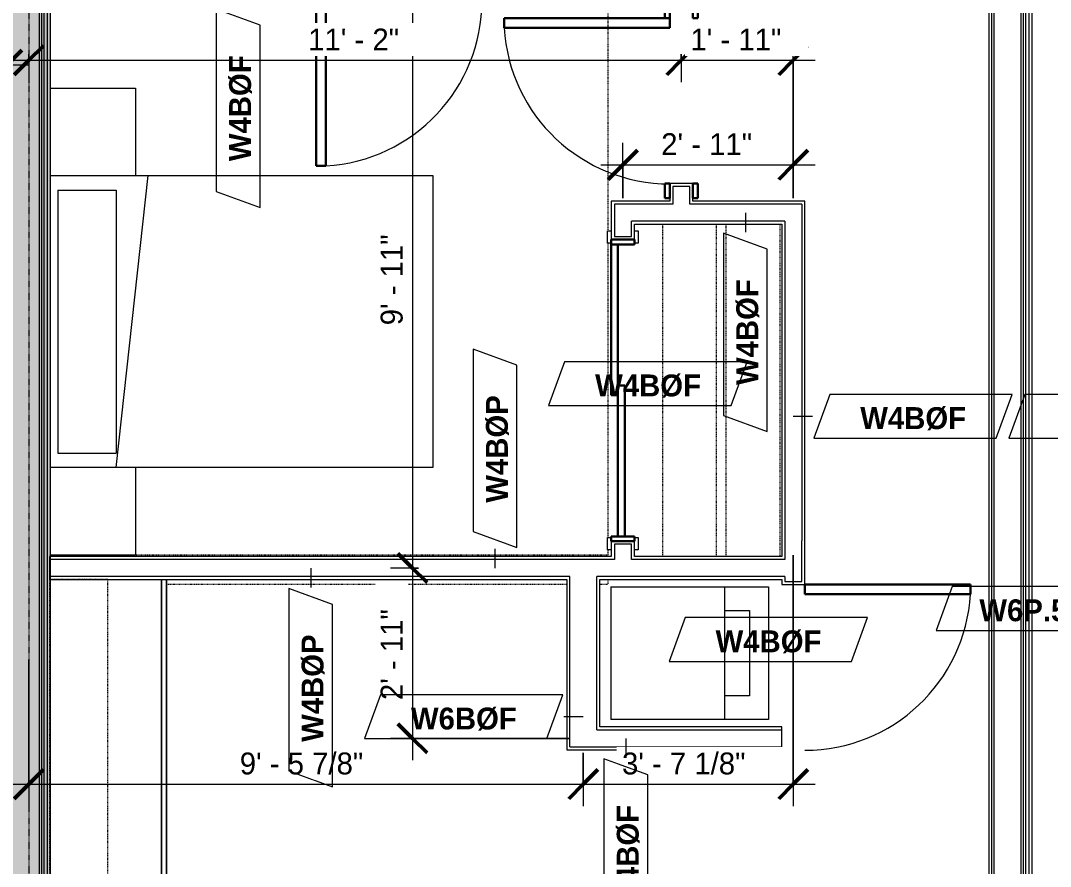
# Model space of a CAD drawing. Header units: inches. Extents: x -4010 to -1872, y 9846 to 12241.
# Drawn here: x -2918 to -2706.5, y 11387.9 to 11561.7 of the extents above; entities that cross this region are included whole.
import ezdxf

# ---------------------------------------------------------------- set-up
doc = ezdxf.new("R2010")
doc.units = ezdxf.units.IN
doc.header["$MEASUREMENT"] = 0
doc.linetypes.add('Dash', pattern=[0.25, 0.125, -0.125])
doc.linetypes.add('Dash 3_32_', pattern=[0.1875, 0.09375, -0.09375])
for name, color, linetype, lineweight in [('0-1', 7, 'Continuous', 5), ('A-ANNO-DIMS', 211, 'Continuous', 9), ('A-ANNO-DIMS-48', 211, 'Continuous', 9), ('A-DETL-1', 90, 'Dash 3_32_', 18), ('A-DOOR-3', 31, 'Continuous', 9), ('A-DOOR-4', 31, 'Continuous', 30), ('A-DOOR-FRAM-3', 31, 'Continuous', 30), ('A-WALL', 113, 'Continuous', 18), ('A-WALL-2', 250, 'Continuous', 18), ('A-WALL-3', 113, 'Continuous', 9), ('A-WALL-IDEN', 211, 'Continuous', 9), ('I-FURN', 30, 'Continuous', 9), ('I-FURN-HDLN', 30, 'Dash', 9), ('I-WALL-2', 241, 'Continuous', 5), ('I-WALL-3', 7, 'Continuous', 9), ('P-SANR-FIXT', 6, 'Continuous', 9), ('Q-CASE', 31, 'Continuous', 9), ('Q-CASE-HDLN', 31, 'Dash', 9)]:
    doc.layers.add(name, color=color, linetype=linetype, lineweight=lineweight)
doc.styles.add('Century Gothic', font='ufonts.com_century-gothic.ttf', dxfattribs={"height": 4.5})
doc.styles.add('Century Gothic_B', font='GOTHICB.TTF', dxfattribs={"height": 4.5})
doc.dimstyles.new('OD_1__HACK_2', dxfattribs={"dimscale": 12, "dimtxt": 4.698757, "dimasz": 0.5, "dimexe": 0.375, "dimexo": 0.25, "dimgap": 0.0625, "dimtad": 1, "dimdec": 4, "dimrnd": 0.0625, "dimzin": 3, "dimdsep": 46, "dimlunit": 4, "dimtxsty": 'Century Gothic', "dimblk1": 'OBLIQUE', "dimblk2": 'OBLIQUE', "dimsah": 1, "dimcen": 0.09, "dimdle": 0.375, "dimazin": 0, "dimtfac": 1, "dimtdec": 4, "dimtix": 1, "dimtmove": 0, "dimatfit": 3, "dimfxl": 1, "dimtvp": 1, "dimtfill": 1, "dimfrac": 2, "dimtolj": 1, "dimtzin": 0, "dimarcsym": 2})
doc.dimstyles.new('OD_1__HACK_2_1', dxfattribs={"dimscale": 12, "dimtxt": 4.698757, "dimasz": 0.5, "dimexe": 0.375, "dimexo": 0.25, "dimgap": 0.0625, "dimtad": 1, "dimdec": 4, "dimrnd": 0.0625, "dimzin": 3, "dimdsep": 46, "dimlunit": 4, "dimtxsty": 'Century Gothic', "dimblk1": 'OBLIQUE', "dimblk2": 'OBLIQUE', "dimsah": 1, "dimcen": 0.09, "dimdle": 0.375, "dimazin": 0, "dimtfac": 1, "dimtdec": 4, "dimtix": 1, "dimtmove": 0, "dimatfit": 3, "dimfxl": 1, "dimtvp": 1, "dimtfill": 1, "dimfrac": 2, "dimtolj": 1, "dimtzin": 0, "dimarcsym": 2})

# ---------------------------------------------------------------- blocks, each defined once
blk = doc.blocks.new('CTR - 1st Phase - Common Walls_rvt-1-UNITS PLANS - 3RD FLOOR')
at = {"layer": 'I-WALL-2'}
for points in [[(-2919.64, 11255.64), (-2914.14, 11255.64), (-2914.14, 11641.24), (-2919.64, 11641.24), (-2919.64, 11268)], [(-2913.64, 11255.64), (-2913.64, 11641.24), (-2914.14, 11641.24), (-2914.14, 11255.64)], [(-2913.14, 11255.64), (-2913.14, 11641.24), (-2913.64, 11641.24), (-2913.64, 11255.64)], [(-2912.51, 11255.64), (-2912.51, 11641.24), (-2913.14, 11641.24), (-2913.14, 11255.64)], [(-2912.51, 11255.64), (-2911.89, 11255.64), (-2911.89, 11640.61), (-2912.51, 11640.61), (-2912.51, 11268)]]:
    blk.add_hatch(color=256, dxfattribs=at).paths.add_polyline_path(points, flags=0)
at = {"layer": 'A-WALL-2'}
for p, q in [((-2914.14, 11255.64), (-2914.14, 11640.61)), ((-2913.64, 11255.64), (-2913.64, 11640.61)), ((-2913.14, 11255.64), (-2913.14, 11640.61)), ((-2912.51, 11255.64), (-2912.51, 11640.61)), ((-2718.54, 11255.64), (-2718.54, 11622.61)), ((-2718.04, 11255.64), (-2718.04, 11622.61)), ((-2712.54, 11255.64), (-2712.54, 11622.61)), ((-2712.04, 11255.64), (-2712.04, 11622.61)), ((-2711.54, 11255.64), (-2711.54, 11622.61)), ((-2710.91, 11255.64), (-2710.91, 11622.61))]:
    blk.add_line(p, q, dxfattribs=at)
at = {"layer": 'I-WALL-3'}
for p, q in [((-2719.16, 11622.61), (-2719.16, 11255.64)), ((-2710.29, 11255.64), (-2710.29, 11622.61)), ((-2911.89, 11255.64), (-2911.89, 11604.49))]:
    blk.add_line(p, q, dxfattribs=at)
blk = doc.blocks.new('SLIDING - FLUSH - 5-0 x 6-8-3203586-UNITS PLANS - 3RD FLOOR')
at = {"layer": 'A-DOOR-3'}
for p, q in [((-32.75, 3.25), (-30.25, 3.25)), ((-32.75, 2.5), (-32.75, 3.25)), ((-30.25, 2.5), (-32.75, 2.5)), ((-30.25, 3.25), (-30.25, 2.5)), ((30.25, 3.25), (32.75, 3.25)), ((30.25, 2.5), (30.25, 3.25)), ((32.75, 2.5), (30.25, 2.5)), ((32.75, 3.25), (32.75, 2.5)), ((-32.75, -2.25), (-30.25, -2.25)), ((-32.75, -3), (-32.75, -2.25)), ((-30.25, -3), (-32.75, -3)), ((-30.25, -2.25), (-30.25, -3)), ((30.25, -2.25), (32.75, -2.25)), ((30.25, -3), (30.25, -2.25)), ((32.75, -3), (30.25, -3)), ((32.75, -2.25), (32.75, -3))]:
    blk.add_line(p, q, dxfattribs=at)
at = {"layer": 'A-DOOR-4'}
for p, q in [((-1, -0.88), (-1, 0.5)), ((-1, 0.5), (30, 0.5)), ((30, 0.5), (30, -0.88)), ((-30, -2.25), (-30, -0.88)), ((-30, -0.88), (1, -0.88)), ((30, -0.88), (-1, -0.88)), ((1, -0.88), (1, -2.25)), ((1, -2.25), (-30, -2.25))]:
    blk.add_line(p, q, dxfattribs=at)
at = {"layer": 'A-DOOR-FRAM-3'}
for p, q in [((-31, -2.25), (-31, 2.5)), ((-31, 2.5), (-30, 2.5)), ((-30, 2.5), (-30, -2.25)), ((30, 2.5), (31, 2.5)), ((30, -2.25), (30, 2.5)), ((31, 2.5), (31, -2.25)), ((-30, -2.25), (-31, -2.25)), ((31, -2.25), (30, -2.25))]:
    blk.add_line(p, q, dxfattribs=at)
blk = doc.blocks.new('SWING - SINGLE - FLUSH - 2-10 x 6-8 - PRIVACY-3199407-UNITS PLANS - 3RD FLOOR')
at = {"layer": 'A-DOOR-3'}
blk.add_arc((17, 2.37), 34.07, 93.3657, 180, dxfattribs=at)
at = {"layer": 'A-DOOR-4'}
for p, q in [((15, 2.37), (15, 36.38)), ((17, 36.38), (15, 36.38)), ((17, 2.37), (17, 36.38)), ((17, 2.37), (15, 2.37))]:
    blk.add_line(p, q, dxfattribs=at)
at = {"layer": 'A-DOOR-FRAM-3'}
for p, q in [((-17, 3.37), (-20, 3.37)), ((-20, 3.37), (-20, 2.37)), ((-20, 2.37), (-17, 2.37)), ((-17, 2.37), (-17, 3.37)), ((20, 3.37), (17, 3.37)), ((17, 3.37), (17, 2.37)), ((17, 2.37), (20, 2.37)), ((20, 2.37), (20, 3.37)), ((-17, -2.38), (-20, -2.38)), ((-20, -2.38), (-20, -3.38)), ((-20, -3.38), (-17, -3.38)), ((-17, -3.38), (-17, -2.38)), ((20, -2.38), (17, -2.38)), ((17, -2.38), (17, -3.38)), ((17, -3.38), (20, -3.38)), ((20, -3.38), (20, -2.38))]:
    blk.add_line(p, q, dxfattribs=at)
blk = doc.blocks.new('OD_CW_Closet - OD_CW_Closet-3786599-UNITS PLANS - 3RD FLOOR')
at = {"layer": 'Q-CASE-HDLN'}
for p, q in [((0.74, -24), (0.74, 0)), ((0.74, 0), (68.99, 0)), ((68.99, 0), (68.99, -24)), ((0.74, -11), (68.99, -11)), ((0.74, -13), (68.99, -13)), ((68.99, -24), (0.74, -24))]:
    blk.add_line(p, q, dxfattribs=at)
blk = doc.blocks.new('SWING - SINGLE - FLUSH - 34_ x 80_ - OFFSET PIVOT DOOR AT WASHER_DRYER-3630089-UNITS PLANS - 3RD FLOOR')
at = {"layer": 'A-DOOR-3'}
blk.add_arc((17, -2.37), 34.07, 180, 266.6343, dxfattribs=at)
at = {"layer": 'A-DOOR-4'}
for p, q in [((15, -2.37), (15, -36.38)), ((17, -2.37), (15, -2.37)), ((17, -2.37), (17, -36.38)), ((17, -36.38), (15, -36.38))]:
    blk.add_line(p, q, dxfattribs=at)
blk = doc.blocks.new('Bed-Standard - Queen 60_ x 79_-3761504-UNITS PLANS - 3RD FLOOR')
at = {"layer": 'I-FURN'}
for p, q in [((-19.31, 41.3), (40.69, 41.3)), ((-19.31, -37.2), (-19.31, 41.3)), ((40.69, 41.3), (40.69, -37.2)), ((40.69, -23.7), (-19.31, -17.13)), ((-16.31, -23.7), (37.69, -23.7)), ((-16.31, -35.7), (-16.31, -23.7)), ((37.69, -35.7), (37.69, -23.7)), ((-16.31, -35.7), (37.69, -35.7))]:
    blk.add_line(p, q, dxfattribs=at)
at = {"layer": 'I-FURN-HDLN'}
for p, q in [((-55.31, 77.3), (-7.94, 77.3)), ((-5.44, 77.3), (55.06, 77.3)), ((57.56, 77.3), (58.94, 77.3)), ((58.69, 77.3), (58.69, -37.2)), ((63.69, 77.3), (64.69, 77.3)), ((64.69, 77.3), (64.69, 75.61)), ((64.69, 68.86), (64.69, -13.39)), ((-55.31, 17.36), (-55.31, 51.36))]:
    blk.add_line(p, q, dxfattribs=at)
blk = doc.blocks.new('Stacked Washer and Dryer - 26_x25_ - Private-1352637-UNITS PLANS - 3RD FLOOR')
at = {"layer": 'P-SANR-FIXT'}
for p, q in [((0, 13.625), (32.4375, 13.625)), ((0, 13.625), (0, -13.625)), ((23.34375, 13.625), (23.34375, -13.625)), ((32.4375, 13.625), (32.4375, -13.625)), ((23.34375, 8.75), (28.53125, 8.75)), ((28.53125, 8.75), (28.53125, -8.75)), ((28.53125, -8.75), (23.34375, -8.75)), ((32.4375, -13.625), (0, -13.625))]:
    blk.add_line(p, q, dxfattribs=at)
blk = doc.blocks.new('Table-Night Stand - 18_ x 18_ x 24_-V44-UNITS PLANS - 3RD FLOOR')
at = {"layer": 'I-FURN'}
for p, q in [((0.15, 0), (18.15, 0)), ((18.15, 0), (18.15, -17.5))]:
    blk.add_line(p, q, dxfattribs=at)
blk = doc.blocks.new('Table-Night Stand - 18_ x 18_ x 24_-V45-UNITS PLANS - 3RD FLOOR')
at = {"layer": 'I-FURN'}
for p, q in [((0.15, 0), (18.15, 0)), ((0.15, -17.5), (0.15, 0))]:
    blk.add_line(p, q, dxfattribs=at)
blk = doc.blocks.new('OD_CW_Base Cabinet - OD_CW_Base Cabinet-3857763-UNITS PLANS - 3RD FLOOR')
at = {"layer": 'Q-CASE'}
for p, q in [((0.74, 23.81), (0.74, 0)), ((0.74, 1), (0.74, 23.81)), ((0.74, 0), (0.74, 1)), ((0.74, 1), (191.34, 1)), ((191.34, 1), (0.74, 1)), ((0.74, 0), (191.34, 0)), ((191.34, 0), (0.74, 0))]:
    blk.add_line(p, q, dxfattribs=at)
blk = doc.blocks.new('OD_CW_Upper Cabinet - OD_CW_Upper Cabinet-3856838-UNITS PLANS - 3RD FLOOR')
at = {"layer": 'Q-CASE-HDLN'}
for p, q in [((191.34, 24), (0.74, 24)), ((0.74, 24), (0.74, 12)), ((191.34, 12), (191.34, 24)), ((0.74, 12), (191.34, 12))]:
    blk.add_line(p, q, dxfattribs=at)
blk = doc.blocks.new('DIMBLOCK142-UNITS PLANS - 3RD FLOOR')
at = {"layer": 'A-ANNO-DIMS-48', "lineweight": 50}
for p, q in [((-2837.54, 11568.24), (-2840.54, 11571.24)), ((-2837.54, 11568.24), (-2834.54, 11565.24)), ((-2837.54, 11449.24), (-2840.54, 11452.24)), ((-2837.54, 11449.24), (-2834.54, 11446.24))]:
    blk.add_line(p, q, dxfattribs=at)
at = {"layer": 'A-ANNO-DIMS-48'}
for p, q in [((-2836.3, 11568.24), (-2842.04, 11568.24)), ((-2837.54, 11568.24), (-2837.54, 11449.24)), ((-2837.54, 11568.24), (-2836.3, 11568.24)), ((-2836.3, 11449.24), (-2842.04, 11449.24)), ((-2837.54, 11449.24), (-2836.3, 11449.24))]:
    blk.add_line(p, q, dxfattribs=at)
at = {"layer": 'A-ANNO-DIMS-48', "color": 0, "insert": (-2844.06, 11499.12), "char_height": 4.5, "width": 23.091, "attachment_point": 1, "rotation": 90, "line_spacing_factor": 0.984502, "style": 'Century Gothic', "bg_fill": 3, "box_fill_scale": 1.25, "bg_fill_color": 256, "bg_fill_true_color": 13158600, "bg_fill_transparency": 0}
blk.add_mtext('9\' - 11"', dxfattribs=at)
blk = doc.blocks.new('_Oblique')
at = {"color": 0, "linetype": 'ByBlock', "lineweight": -2}
blk.add_line((-0.5, -0.5), (0.5, 0.5), dxfattribs=at)
blk = doc.blocks.new('DIMBLOCK143-UNITS PLANS - 3RD FLOOR')
at = {"layer": 'A-ANNO-DIMS-48', "lineweight": 50}
for p, q in [((-2837.54, 11449.24), (-2840.54, 11452.24)), ((-2837.54, 11449.24), (-2834.54, 11446.24)), ((-2837.54, 11414.24), (-2840.54, 11417.24)), ((-2837.54, 11414.24), (-2834.54, 11411.24))]:
    blk.add_line(p, q, dxfattribs=at)
at = {"layer": 'A-ANNO-DIMS-48'}
for p, q in [((-2836.3, 11449.24), (-2842.04, 11449.24)), ((-2837.54, 11449.24), (-2837.54, 11409.74)), ((-2837.54, 11449.24), (-2836.3, 11449.24)), ((-2805.45, 11414.24), (-2842.04, 11414.24)), ((-2837.54, 11414.24), (-2805.45, 11414.24))]:
    blk.add_line(p, q, dxfattribs=at)
at = {"layer": 'A-ANNO-DIMS-48', "color": 0, "insert": (-2844.06, 11422.12), "char_height": 4.5, "width": 23.091, "attachment_point": 1, "rotation": 90, "line_spacing_factor": 0.984502, "style": 'Century Gothic', "bg_fill": 3, "box_fill_scale": 1.25, "bg_fill_color": 256, "bg_fill_true_color": 13158600, "bg_fill_transparency": 0}
blk.add_mtext('2\' - 11"', dxfattribs=at)
blk = doc.blocks.new('DIMBLOCK144-UNITS PLANS - 3RD FLOOR')
at = {"layer": 'A-ANNO-DIMS-48'}
for p, q in [((-2794.32, 11525.24), (-2794.32, 11536.58)), ((-2759.32, 11525.24), (-2759.32, 11536.58)), ((-2798.82, 11532.08), (-2754.82, 11532.08)), ((-2794.32, 11532.08), (-2794.32, 11525.24)), ((-2759.32, 11532.08), (-2759.32, 11525.24))]:
    blk.add_line(p, q, dxfattribs=at)
at = {"layer": 'A-ANNO-DIMS-48', "lineweight": 50}
for p, q in [((-2794.32, 11532.08), (-2791.32, 11535.08)), ((-2759.32, 11532.08), (-2756.32, 11535.08)), ((-2794.32, 11532.08), (-2797.32, 11529.08)), ((-2759.32, 11532.08), (-2762.32, 11529.08))]:
    blk.add_line(p, q, dxfattribs=at)
at = {"layer": 'A-ANNO-DIMS-48', "color": 0, "insert": (-2786.45, 11538.59), "char_height": 4.5, "width": 23.091, "attachment_point": 1, "line_spacing_factor": 0.984502, "style": 'Century Gothic', "bg_fill": 3, "box_fill_scale": 1.25, "bg_fill_color": 256, "bg_fill_true_color": 13158600, "bg_fill_transparency": 0}
blk.add_mtext('2\' - 11"', dxfattribs=at)
blk = doc.blocks.new('DIMBLOCK145-UNITS PLANS - 3RD FLOOR')
at = {"layer": 'A-ANNO-DIMS-48'}
for p, q in [((-2802.45, 11411.24), (-2802.45, 11400.33)), ((-2802.45, 11404.83), (-2802.45, 11411.24)), ((-2916.32, 11406.07), (-2916.32, 11400.33)), ((-2916.32, 11404.83), (-2916.32, 11406.07)), ((-2920.82, 11404.83), (-2802.45, 11404.83))]:
    blk.add_line(p, q, dxfattribs=at)
at = {"layer": 'A-ANNO-DIMS-48', "lineweight": 50}
for p, q in [((-2916.32, 11404.83), (-2913.32, 11407.83)), ((-2802.45, 11404.83), (-2799.45, 11407.83)), ((-2916.32, 11404.83), (-2919.32, 11401.83)), ((-2802.45, 11404.83), (-2805.45, 11401.83))]:
    blk.add_line(p, q, dxfattribs=at)
at = {"layer": 'A-ANNO-DIMS-48', "color": 0, "insert": (-2873, 11411.34), "char_height": 4.5, "width": 32.6676, "attachment_point": 1, "line_spacing_factor": 0.984502, "style": 'Century Gothic', "bg_fill": 3, "box_fill_scale": 1.25, "bg_fill_color": 256, "bg_fill_true_color": 13158600, "bg_fill_transparency": 0}
blk.add_mtext('9\' - 5 7/8"', dxfattribs=at)
blk = doc.blocks.new('DIMBLOCK146-UNITS PLANS - 3RD FLOOR')
at = {"layer": 'A-ANNO-DIMS-48'}
for p, q in [((-2759.32, 11451.86), (-2759.32, 11400.33)), ((-2759.32, 11404.83), (-2759.32, 11451.86)), ((-2802.45, 11411.24), (-2802.45, 11400.33)), ((-2802.45, 11404.83), (-2802.45, 11411.24)), ((-2802.45, 11404.83), (-2754.82, 11404.83))]:
    blk.add_line(p, q, dxfattribs=at)
at = {"layer": 'A-ANNO-DIMS-48', "lineweight": 50}
for p, q in [((-2802.45, 11404.83), (-2799.45, 11407.83)), ((-2759.32, 11404.83), (-2756.32, 11407.83)), ((-2802.45, 11404.83), (-2805.45, 11401.83)), ((-2759.32, 11404.83), (-2762.32, 11401.83))]:
    blk.add_line(p, q, dxfattribs=at)
at = {"layer": 'A-ANNO-DIMS-48', "color": 0, "insert": (-2794.5, 11411.34), "char_height": 4.5, "width": 32.6676, "attachment_point": 1, "line_spacing_factor": 0.984502, "style": 'Century Gothic', "bg_fill": 3, "box_fill_scale": 1.25, "bg_fill_color": 256, "bg_fill_true_color": 13158600, "bg_fill_transparency": 0}
blk.add_mtext('3\' - 7 1/8"', dxfattribs=at)
blk = doc.blocks.new('DIMBLOCK147-UNITS PLANS - 3RD FLOOR')
at = {"layer": 'A-ANNO-DIMS-48', "lineweight": 50}
for p, q in [((-2916.32, 11553.56), (-2913.32, 11556.56)), ((-2782.32, 11553.56), (-2779.32, 11556.56)), ((-2916.32, 11553.56), (-2919.32, 11550.56)), ((-2782.32, 11553.56), (-2785.32, 11550.56))]:
    blk.add_line(p, q, dxfattribs=at)
at = {"layer": 'A-ANNO-DIMS-48'}
for p, q in [((-2916.32, 11554.81), (-2916.32, 11549.06)), ((-2916.32, 11553.56), (-2916.32, 11554.81)), ((-2782.32, 11554.81), (-2782.32, 11549.06)), ((-2782.32, 11553.56), (-2782.32, 11554.81)), ((-2920.82, 11553.56), (-2782.32, 11553.56))]:
    blk.add_line(p, q, dxfattribs=at)
at = {"layer": 'A-ANNO-DIMS-48', "color": 0, "insert": (-2858.95, 11560.08), "char_height": 4.5, "width": 23.091, "attachment_point": 1, "line_spacing_factor": 0.984502, "style": 'Century Gothic', "bg_fill": 3, "box_fill_scale": 1.25, "bg_fill_color": 256, "bg_fill_true_color": 13158600, "bg_fill_transparency": 0}
blk.add_mtext('11\' - 2"', dxfattribs=at)
blk = doc.blocks.new('DIMBLOCK148-UNITS PLANS - 3RD FLOOR')
at = {"layer": 'A-ANNO-DIMS-48'}
for p, q in [((-2759.32, 11525.24), (-2759.32, 11558.06)), ((-2782.32, 11554.81), (-2782.32, 11549.06)), ((-2782.32, 11553.56), (-2782.32, 11554.81)), ((-2782.32, 11553.56), (-2754.82, 11553.56)), ((-2759.32, 11553.56), (-2759.32, 11525.24))]:
    blk.add_line(p, q, dxfattribs=at)
at = {"layer": 'A-ANNO-DIMS-48', "lineweight": 50}
for p, q in [((-2782.32, 11553.56), (-2779.32, 11556.56)), ((-2759.32, 11553.56), (-2756.32, 11556.56)), ((-2782.32, 11553.56), (-2785.32, 11550.56)), ((-2759.32, 11553.56), (-2762.32, 11550.56))]:
    blk.add_line(p, q, dxfattribs=at)
at = {"layer": 'A-ANNO-DIMS-48', "color": 0, "insert": (-2780.45, 11560.08), "char_height": 4.5, "width": 23.091, "attachment_point": 1, "line_spacing_factor": 0.984502, "style": 'Century Gothic', "bg_fill": 3, "box_fill_scale": 1.25, "bg_fill_color": 256, "bg_fill_true_color": 13158600, "bg_fill_transparency": 0}
blk.add_mtext('1\' - 11"', dxfattribs=at)
blk = doc.blocks.new('DIMBLOCK186-UNITS PLANS - 3RD FLOOR')
at = {"layer": 'A-ANNO-DIMS-48', "lineweight": 50}
for p, q in [((-2944.76, 11552.62), (-2941.76, 11555.62)), ((-2920.76, 11552.62), (-2917.76, 11555.62)), ((-2944.76, 11552.62), (-2947.76, 11549.62)), ((-2920.76, 11552.62), (-2923.76, 11549.62))]:
    blk.add_line(p, q, dxfattribs=at)
at = {"layer": 'A-ANNO-DIMS-48'}
for p, q in [((-2944.76, 11553.86), (-2944.76, 11548.12)), ((-2944.76, 11552.62), (-2944.76, 11553.86)), ((-2920.76, 11553.86), (-2920.76, 11548.12)), ((-2920.76, 11552.62), (-2920.76, 11553.86)), ((-2949.26, 11552.62), (-2916.26, 11552.62))]:
    blk.add_line(p, q, dxfattribs=at)
at = {"layer": 'A-ANNO-DIMS-48', "color": 0, "insert": (-2940.63, 11559.14), "char_height": 4.5, "width": 18.8845, "attachment_point": 1, "line_spacing_factor": 0.984502, "style": 'Century Gothic', "bg_fill": 3, "box_fill_scale": 1.25, "bg_fill_color": 256, "bg_fill_true_color": 13158600, "bg_fill_transparency": 0}
blk.add_mtext('2\' - 0"', dxfattribs=at)
blk = doc.blocks.new('DIMBLOCK264-UNITS PLANS - 3RD FLOOR')
at = {"layer": 'A-ANNO-DIMS-48'}
for p, q in [((-2916.32, 11430.39), (-2916.32, 11400.33)), ((-2916.32, 11404.83), (-2916.32, 11430.39)), ((-3023.32, 11424.23), (-3023.32, 11400.33)), ((-3023.32, 11404.83), (-3023.32, 11424.23)), ((-3023.32, 11404.83), (-2911.82, 11404.83))]:
    blk.add_line(p, q, dxfattribs=at)
at = {"layer": 'A-ANNO-DIMS-48', "lineweight": 50}
for p, q in [((-3023.32, 11404.83), (-3020.32, 11407.83)), ((-2916.32, 11404.83), (-2913.32, 11407.83)), ((-3023.32, 11404.83), (-3026.32, 11401.83)), ((-2916.32, 11404.83), (-2919.32, 11401.83))]:
    blk.add_line(p, q, dxfattribs=at)
at = {"layer": 'A-ANNO-DIMS-48', "color": 0, "insert": (-2979.45, 11411.34), "char_height": 4.5, "width": 23.091, "attachment_point": 1, "line_spacing_factor": 0.984502, "style": 'Century Gothic', "bg_fill": 3, "box_fill_scale": 1.25, "bg_fill_color": 256, "bg_fill_true_color": 13158600, "bg_fill_transparency": 0}
blk.add_mtext('8\' - 11"', dxfattribs=at)
blk = doc.blocks.new('Wall Tag - Arch Wall-3956453-UNITS PLANS - 3RD FLOOR')
at = {"layer": 'A-WALL-IDEN'}
for p, q in [((-0.3561, 0.0937), (-0.4244, -0.0937)), ((0.4244, 0.0937), (-0.3561, 0.0937)), ((0.3561, -0.0937), (0.4244, 0.0937)), ((-0.4244, -0.0937), (0.3561, -0.0937))]:
    blk.add_line(p, q, dxfattribs=at)

msp = doc.modelspace()

# ---------------------------------------------------------------- linework, layer by layer
at = {"layer": 'A-DETL-1'}
for p, q in [((-2916.32374, 11640.61899), (-2916.32374, 11286.61899)), ((-2916.32374, 11463.61899), (-2916.32374, 11433.3894))]:
    msp.add_line(p, q, dxfattribs=at)
at = {"layer": 'A-WALL'}
for p, q in [((-2784.07374, 11527.61899), (-2784.07374, 11523.99399)), ((-2780.57374, 11527.61899), (-2784.07374, 11527.61899)), ((-2780.57374, 11523.99399), (-2780.57374, 11527.61899)), ((-2796.07374, 11523.99399), (-2796.07374, 11517.36899)), ((-2784.07374, 11523.99399), (-2796.07374, 11523.99399)), ((-2757.57374, 11523.99399), (-2780.57374, 11523.99399)), ((-2757.57374, 11523.99399), (-2757.57374, 11454.8644)), ((-2792.57374, 11517.36899), (-2792.57374, 11520.49399)), ((-2761.07374, 11520.49399), (-2792.57374, 11520.49399)), ((-2761.07374, 11520.49399), (-2761.07374, 11454.8644)), ((-2796.07374, 11517.36899), (-2792.57374, 11517.36899)), ((-2761.07374, 11454.8644), (-2761.07374, 11450.99399)), ((-2757.57374, 11446.49399), (-2757.57374, 11454.8644)), ((-2792.57374, 11454.11899), (-2796.07374, 11454.11899)), ((-2796.07374, 11454.11899), (-2796.07374, 11450.99399)), ((-2792.57374, 11450.99399), (-2792.57374, 11454.11899)), ((-2796.07374, 11450.99399), (-2912.07374, 11450.99399)), ((-2761.07374, 11450.99399), (-2792.57374, 11450.99399)), ((-2805.19874, 11447.49399), (-2912.07374, 11447.49399)), ((-2805.19874, 11412.49399), (-2805.19874, 11447.49399)), ((-2799.69874, 11415.99399), (-2799.69874, 11447.49399)), ((-2761.07374, 11447.49399), (-2799.69874, 11447.49399)), ((-2761.07374, 11447.49399), (-2761.07374, 11446.49399)), ((-2761.07374, 11446.49399), (-2757.57374, 11446.49399)), ((-2799.69874, 11415.99399), (-2761.69874, 11415.99399)), ((-2805.19874, 11412.49399), (-2761.69874, 11412.49399))]:
    msp.add_line(p, q, dxfattribs=at)
at = {"layer": 'A-WALL-3'}
for p, q in [((-2784.69874, 11528.24399), (-2784.69874, 11524.61899)), ((-2779.94874, 11528.24399), (-2784.69874, 11528.24399)), ((-2779.94874, 11524.61899), (-2779.94874, 11528.24399)), ((-2796.69874, 11524.61899), (-2796.69874, 11516.74399)), ((-2784.69874, 11524.61899), (-2796.69874, 11524.61899)), ((-2756.94874, 11524.61899), (-2779.94874, 11524.61899)), ((-2756.94874, 11454.8644), (-2756.94874, 11524.61899)), ((-2791.94874, 11516.74399), (-2791.94874, 11519.86899)), ((-2791.94874, 11519.86899), (-2761.69874, 11519.86899)), ((-2761.69874, 11519.86899), (-2761.69874, 11454.8644)), ((-2796.69874, 11516.74399), (-2791.94874, 11516.74399)), ((-2796.69874, 11454.74399), (-2796.69874, 11451.61899)), ((-2791.94874, 11454.74399), (-2796.69874, 11454.74399)), ((-2791.94874, 11451.61899), (-2791.94874, 11454.74399)), ((-2761.69874, 11454.8644), (-2761.69874, 11451.61899)), ((-2756.94874, 11445.86899), (-2756.94874, 11454.8644)), ((-2796.69874, 11451.61899), (-2912.07374, 11451.61899)), ((-2912.07374, 11451.61899), (-2912.07374, 11446.86899)), ((-2761.69874, 11451.61899), (-2791.94874, 11451.61899)), ((-2912.07374, 11446.86899), (-2805.82374, 11446.86899)), ((-2805.82374, 11446.86899), (-2805.82374, 11411.86899)), ((-2799.07374, 11416.61899), (-2799.07374, 11446.86899)), ((-2799.07374, 11446.86899), (-2761.69874, 11446.86899)), ((-2761.69874, 11446.86899), (-2761.69874, 11445.86899)), ((-2761.69874, 11445.86899), (-2756.94874, 11445.86899)), ((-2761.69874, 11416.61899), (-2799.07374, 11416.61899)), ((-2761.69874, 11411.86899), (-2761.69874, 11416.61899)), ((-2805.82374, 11411.86899), (-2761.69874, 11411.86899))]:
    msp.add_line(p, q, dxfattribs=at)
at = {"layer": 'A-WALL-IDEN'}
for p, q in [((-2759.32374, 11480.42766), (-2755.34643, 11480.42766)), ((-2858.43517, 11449.24399), (-2858.43517, 11445.26668))]:
    msp.add_line(p, q, dxfattribs=at)

# ---------------------------------------------------------------- block references
at = {"layer": '0-1'}
msp.add_blockref('CTR - 1st Phase - Common Walls_rvt-1-UNITS PLANS - 3RD FLOOR', (0, 0), dxfattribs=at)
at = {"layer": 'A-DOOR-3'}
for name, p, rotation in [('SWING - SINGLE - FLUSH - 2-10 x 6-8 - PRIVACY-3199407-UNITS PLANS - 3RD FLOOR', (-2840.32374, 11568.24399), 180), ('SWING - SINGLE - FLUSH - 2-10 x 6-8 - PRIVACY-3199407-UNITS PLANS - 3RD FLOOR', (-2782.32374, 11545.24399), 89.9999999999667), ('SLIDING - FLUSH - 5-0 x 6-8-3203586-UNITS PLANS - 3RD FLOOR', (-2794.44874, 11485.74399), 269.9999999999554), ('SWING - SINGLE - FLUSH - 34_ x 80_ - OFFSET PIVOT DOOR AT WASHER_DRYER-3630089-UNITS PLANS - 3RD FLOOR', (-2759.32374, 11428.86899), 90.00000000002191)]:
    msp.add_blockref(name, p, dxfattribs=dict(at, rotation=rotation))
at = {"layer": 'A-WALL-IDEN', "xscale": 47.99999999999997, "yscale": 47.99999999999997, "zscale": 47.99999999999997, "rotation": 89.99999999999991}
for p in [(-2769.15926, 11497.66912), (-2820.57232, 11473.81885)]:
    msp.add_blockref('Wall Tag - Arch Wall-3956453-UNITS PLANS - 3RD FLOOR', p, dxfattribs=at)
at = {"layer": 'A-WALL-IDEN', "xscale": 47.99999999999997, "yscale": 47.99999999999997, "zscale": 47.99999999999997}
for p in [(-2789.19671, 11487.13832), (-2734.74888, 11480.42766), (-2694.6986, 11480.42766), (-2709.59671, 11440.9394)]:
    msp.add_blockref('Wall Tag - Arch Wall-3956453-UNITS PLANS - 3RD FLOOR', p, dxfattribs=at)
at = {"layer": 'I-FURN', "rotation": 269.9999999999713}
for name, p in [('Bed-Standard - Queen 60_ x 79_-3761504-UNITS PLANS - 3RD FLOOR', (-2874.68274, 11510.55751)), ('Table-Night Stand - 18_ x 18_ x 24_-V45-UNITS PLANS - 3RD FLOOR', (-2894.38765, 11548.01598)), ('Table-Night Stand - 18_ x 18_ x 24_-V44-UNITS PLANS - 3RD FLOOR', (-2894.38765, 11470.01598))]:
    msp.add_blockref(name, p, dxfattribs=at)
at = {"layer": 'P-SANR-FIXT'}
msp.add_blockref('Stacked Washer and Dryer - 26_x25_ - Private-1352637-UNITS PLANS - 3RD FLOOR', (-2796.82374, 11431.74399), dxfattribs=at)
at = {"layer": 'Q-CASE'}
for name, p, rotation in [('OD_CW_Closet - OD_CW_Closet-3786599-UNITS PLANS - 3RD FLOOR', (-2786.11241, 11450.88128), 89.99999999997938), ('OD_CW_Upper Cabinet - OD_CW_Upper Cabinet-3856838-UNITS PLANS - 3RD FLOOR', (-2888.07374, 11255.53128), 90.0000000000159), ('OD_CW_Base Cabinet - OD_CW_Base Cabinet-3857763-UNITS PLANS - 3RD FLOOR', (-2888.07374, 11255.53128), 89.99999999999542)]:
    msp.add_blockref(name, p, dxfattribs=dict(at, rotation=rotation))

# ---------------------------------------------------------------- texts
at = {"layer": 'A-WALL-IDEN', "char_height": 4.5, "attachment_point": 1, "rotation": 90, "style": 'Century Gothic_B'}
for s, insert, width in [('W4BØF', (-2771.03056, 11486.84524), 26.058), ('W4BØP', (-2822.44362, 11462.67371), 26.8155)]:
    msp.add_mtext(s, dxfattribs=dict(at, insert=insert, width=width))
at = {"layer": 'A-WALL-IDEN', "char_height": 4.5, "attachment_point": 1, "style": 'Century Gothic_B'}
for s, insert, width in [('W4BØF', (-2800.02059, 11489.00962), 26.058), ('W4BØF', (-2745.57276, 11482.29896), 26.058), ('W6P.5D', (-2721.11036, 11442.8107), 27.7245)]:
    msp.add_mtext(s, dxfattribs=dict(at, insert=insert, width=width))

# ---------------------------------------------------------------- next in the draw order: dimensions: what is measured, and where the dimension line sits
at = {"layer": 'A-ANNO-DIMS'}
dim = msp.add_linear_dim(base=(-2837.54024, 11449.24399), p1=(-2833.2976, 11568.24399), p2=(-2833.2976, 11449.24399), angle=90, dimstyle='OD_1__HACK_2', override={"dimpost": '<>', "dimfxl": 119}, dxfattribs=at)
dim.commit()
dim.dimension.update_dxf_attribs({"geometry": 'DIMBLOCK142-UNITS PLANS - 3RD FLOOR', "text_midpoint": (-2840.65343, 11508.74399)})
dim = msp.add_linear_dim(base=(-2759.32374, 11532.07653), p1=(-2794.32374, 11522.24399), p2=(-2759.32374, 11522.24399), dimstyle='OD_1__HACK_2', override={"dimpost": '<>', "dimfxl": 35}, dxfattribs=at)
dim.commit()
dim.dimension.update_dxf_attribs({"geometry": 'DIMBLOCK144-UNITS PLANS - 3RD FLOOR', "text_midpoint": (-2776.82374, 11535.13313)})

# ---------------------------------------------------------------- next in the draw order: dimensions: what is measured, and where the dimension line sits
dim = msp.add_linear_dim(base=(-2782.32374, 11553.56422), p1=(-2916.32374, 11557.80686), p2=(-2782.32374, 11557.80686), dimstyle='OD_1__HACK_2', override={"dimpost": '<>', "dimfxl": 134}, dxfattribs=at)
dim.commit()
dim.dimension.update_dxf_attribs({"geometry": 'DIMBLOCK147-UNITS PLANS - 3RD FLOOR', "text_midpoint": (-2849.32374, 11556.62082)})
dim = msp.add_linear_dim(base=(-2837.54024, 11414.24399), p1=(-2833.2976, 11449.24399), p2=(-2802.44874, 11414.24399), angle=90, dimstyle='OD_1__HACK_2', override={"dimpost": '<>', "dimfxl": 46.654609}, dxfattribs=at)
dim.commit()
dim.dimension.update_dxf_attribs({"geometry": 'DIMBLOCK143-UNITS PLANS - 3RD FLOOR', "text_midpoint": (-2840.59684, 11431.74399)})

# ---------------------------------------------------------------- next in the draw order: linework, layer by layer
at = {"layer": 'A-WALL-IDEN'}
msp.add_line((-2820.57232, 11449.24399), (-2820.57232, 11453.22129), dxfattribs=at)

# ---------------------------------------------------------------- next in the draw order: block references
at = {"layer": 'A-WALL-IDEN', "xscale": 47.99999999999997, "yscale": 47.99999999999997, "zscale": 47.99999999999997, "rotation": 89.99999999999991}
msp.add_blockref('Wall Tag - Arch Wall-3956453-UNITS PLANS - 3RD FLOOR', (-2873.31812, 11543.66912), dxfattribs=at)

# ---------------------------------------------------------------- next in the draw order: texts
at = {"layer": 'A-WALL-IDEN', "insert": (-2875.18941, 11532.84524), "char_height": 4.5, "width": 26.058, "attachment_point": 1, "rotation": 90, "style": 'Century Gothic_B'}
msp.add_mtext('W4BØF', dxfattribs=at)
at = {"layer": 'A-WALL-IDEN', "insert": (-2837.84748, 11420.57149), "char_height": 4.5, "width": 26.058, "attachment_point": 1, "style": 'Century Gothic_B'}
msp.add_mtext('W6BØF', dxfattribs=at)

# ---------------------------------------------------------------- next in the draw order: dimensions: what is measured, and where the dimension line sits
at = {"layer": 'A-ANNO-DIMS'}
for base, p1, p2, override, picture, middle in [((-2920.76124, 11552.62085), (-2944.76124, 11556.86349), (-2920.76124, 11556.86349), {"dimpost": '<>', "dimfxl": 24}, 'DIMBLOCK186-UNITS PLANS - 3RD FLOOR', (-2932.76124, 11555.73404)), ((-2759.32374, 11553.56422), (-2782.32374, 11557.80686), (-2759.32374, 11522.24399), {"dimpost": '<>', "dimfxl": 42.352312}, 'DIMBLOCK148-UNITS PLANS - 3RD FLOOR', (-2770.82374, 11556.56422)), ((-2802.44874, 11404.82708), (-2916.32374, 11409.06972), (-2802.44874, 11414.24399), {"dimpost": '<>', "dimfxl": 113.992494}, 'DIMBLOCK145-UNITS PLANS - 3RD FLOOR', (-2859.38624, 11408.18959))]:
    dim = msp.add_linear_dim(base=base, p1=p1, p2=p2, dimstyle='OD_1__HACK_2', override=override, dxfattribs=at)
    dim.commit()
    dim.dimension.update_dxf_attribs({"geometry": picture, "text_midpoint": middle})

# ---------------------------------------------------------------- next in the draw order: linework, layer by layer
at = {"layer": 'A-WALL-IDEN'}
msp.add_line((-2769.15926, 11522.24399), (-2769.15926, 11518.26668), dxfattribs=at)

# ---------------------------------------------------------------- next in the draw order: block references
at = {"layer": 'A-WALL-IDEN', "xscale": 47.99999999999997, "yscale": 47.99999999999997, "zscale": 47.99999999999997, "rotation": 89.99999999999991}
msp.add_blockref('Wall Tag - Arch Wall-3956453-UNITS PLANS - 3RD FLOOR', (-2858.43517, 11424.66912), dxfattribs=at)
at = {"layer": 'A-WALL-IDEN', "xscale": 47.99999999999997, "yscale": 47.99999999999997, "zscale": 47.99999999999997}
msp.add_blockref('Wall Tag - Arch Wall-3956453-UNITS PLANS - 3RD FLOOR', (-2827.0236, 11418.70019), dxfattribs=at)

# ---------------------------------------------------------------- next in the draw order: texts
at = {"layer": 'A-WALL-IDEN', "insert": (-2860.30647, 11413.52398), "char_height": 4.5, "width": 26.8155, "attachment_point": 1, "rotation": 90, "style": 'Century Gothic_B'}
msp.add_mtext('W4BØP', dxfattribs=at)

# ---------------------------------------------------------------- next in the draw order: dimensions: what is measured, and where the dimension line sits
at = {"layer": 'A-ANNO-DIMS'}
for base, p1, p2, dimstyle, override, picture, middle in [((-2759.32374, 11404.82708), (-2802.44874, 11414.24399), (-2759.32374, 11454.8644), 'OD_1__HACK_2', {"dimpost": '<>', "dimfxl": 59.243425}, 'DIMBLOCK146-UNITS PLANS - 3RD FLOOR', (-2780.88624, 11408.18959)), ((-2916.32374, 11404.82708), (-3023.32374, 11427.23481), (-2916.32374, 11433.3894), 'OD_1__HACK_2_1', {"dimpost": '<>', "dimfxl": 107.176858}, 'DIMBLOCK264-UNITS PLANS - 3RD FLOOR', (-2969.82374, 11407.94027))]:
    dim = msp.add_linear_dim(base=base, p1=p1, p2=p2, dimstyle=dimstyle, override=override, dxfattribs=at)
    dim.commit()
    dim.dimension.update_dxf_attribs({"geometry": picture, "text_midpoint": middle})

# ---------------------------------------------------------------- next in the draw order: linework, layer by layer
at = {"layer": 'A-WALL-IDEN'}
for p, q in [((-2802.44874, 11418.70019), (-2806.42604, 11418.70019)), ((-2793.70391, 11414.24399), (-2793.70391, 11410.26668))]:
    msp.add_line(p, q, dxfattribs=at)

# ---------------------------------------------------------------- next in the draw order: block references
at = {"layer": 'A-WALL-IDEN', "xscale": 47.99999999999997, "yscale": 47.99999999999997, "zscale": 47.99999999999997}
msp.add_blockref('Wall Tag - Arch Wall-3956453-UNITS PLANS - 3RD FLOOR', (-2764.45076, 11434.55419), dxfattribs=at)
at = {"layer": 'A-WALL-IDEN', "xscale": 47.99999999999997, "yscale": 47.99999999999997, "zscale": 47.99999999999997, "rotation": 89.99999999999991}
msp.add_blockref('Wall Tag - Arch Wall-3956453-UNITS PLANS - 3RD FLOOR', (-2793.70391, 11389.66912), dxfattribs=at)

# ---------------------------------------------------------------- next in the draw order: texts
at = {"layer": 'A-WALL-IDEN', "insert": (-2775.27464, 11436.42549), "char_height": 4.5, "width": 26.058, "attachment_point": 1, "style": 'Century Gothic_B'}
msp.add_mtext('W4BØF', dxfattribs=at)
at = {"layer": 'A-WALL-IDEN', "insert": (-2795.57521, 11378.84524), "char_height": 4.5, "width": 26.058, "attachment_point": 1, "rotation": 90, "style": 'Century Gothic_B'}
msp.add_mtext('W4BØF', dxfattribs=at)

doc.saveas('drawing.dxf')
